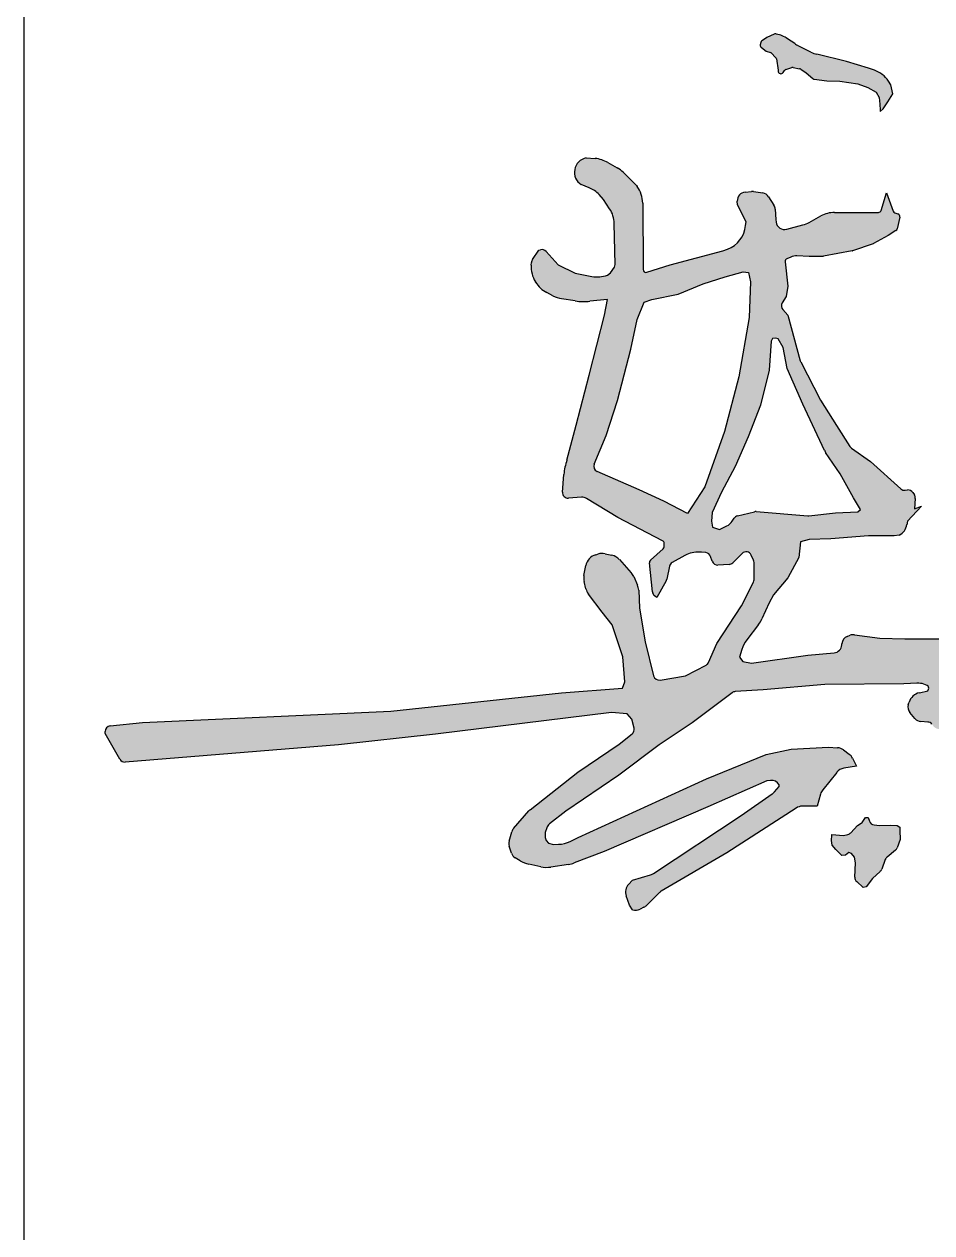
# Model space of a CAD drawing. Extents: x 1036631 to 1215829, y 649019 to 896649.
# Drawn here: x 1212608 to 1213289, y 812418 to 813324 of the extents above; entities that cross this region are included whole.
import ezdxf

# ---------------------------------------------------------------- set-up
doc = ezdxf.new("R2010")
doc.units = 0
doc.header["$LTSCALE"] = 1000
doc.header["$MEASUREMENT"] = 0
doc.layers.add('图框', color=7, linetype='Continuous')
doc.layers.add('签名', color=7, linetype='Continuous')

msp = doc.modelspace()

# ---------------------------------------------------------------- hatches: boundary and pattern name
at = {"layer": '签名'}
h = msp.add_hatch(color=4, dxfattribs=at)
h.paths.add_polyline_path([(1213219.82, 813281.58), (1213233.37, 813279.76), (1213240.92, 813276.89), (1213247.18, 813273.51), (1213249.26, 813269.34), (1213249.78, 813264.4), (1213250.04, 813259.97), (1213250.04, 813258.93), (1213252.39, 813261.02), (1213255.77, 813266.22), (1213259.68, 813272.21), (1213258.12, 813278.97), (1213256.29, 813281.71, 0.161293), (1213245.76, 813289.93), (1213241.44, 813291.47), (1213224.77, 813296.41), (1213202.6, 813301.83, -0.055927), (1213198.15, 813303.46), (1213188.66, 813308.21, -0.036786), (1213185.98, 813309.8), (1213180.65, 813313.53, 0.116967), (1213171.53, 813317.14, 0.125161), (1213170.5, 813316.96), (1213165.02, 813314.45, 0.089225), (1213164.41, 813314.02, -0.045924), (1213164.7, 813314.27), (1213161.4, 813312, 0.195275), (1213160.52, 813310.66), (1213160.18, 813308.94, 0.293872), (1213161.02, 813306.8), (1213164.6, 813304.22), (1213168.24, 813302.92), (1213172.15, 813299.01), (1213173.48, 813289.71, 0.040442), (1213173.45, 813289.37, 0.74192), (1213177.34, 813288.19), (1213178.66, 813290.17), (1213184.39, 813291.99), (1213190.13, 813290.95), (1213194.55, 813287.82), (1213199.54, 813283.55, 0.146226), (1213200.65, 813283.06), (1213210.18, 813281.84)])
h.paths.add_polyline_path([(1213377.49, 813051.26, -0.224051), (1213381.45, 813043.1), (1213381.66, 813024.84, 0.252735), (1213386.56, 813016.01), (1213390.91, 813013.23), (1213395.09, 813013.64, 0.405395), (1213404.63, 813024.95), (1213403.9, 813035.43), (1213411.98, 813037.74), (1213414.29, 813038.89), (1213406.5, 813043.21), (1213405.05, 813048.98), (1213405.29, 813059.46, 0.116113), (1213404.28, 813064.22), (1213398.99, 813075.44, 0.062977), (1213397.56, 813077.69), (1213391.39, 813085.14, 0.230474), (1213382.92, 813088.98), (1213375.04, 813088.77), (1213372.54, 813088.11, 0.141943), (1213367.46, 813085.08), (1213360.64, 813077.74, 0.175293), (1213357.8, 813071.09), (1213357.73, 813069.74), (1213358.6, 813065.99), (1213359.17, 813065.99)])
h.paths.add_polyline_path([(1213360.7, 812957.81, 0.097987), (1213359.67, 812961.8), (1213356.67, 812968.05, 0.115547), (1213353.63, 812971.83), (1213342.28, 812980.69), (1213329.39, 812986.92), (1213323.24, 812987.03), (1213317.75, 812984.01), (1213312.76, 812974.04), (1213317.05, 812965.8, 0.112428), (1213320.1, 812962.2), (1213326.48, 812957.42), (1213332.08, 812953.86, -0.190711), (1213336.67, 812947.53), (1213341.32, 812929.38, -0.218827), (1213339.73, 812920.65), (1213332.3, 812910.05), (1213334.63, 812906.68, 0.115033), (1213338.21, 812903.44), (1213344.53, 812899.93, 0.14431), (1213350.4, 812898.62), (1213353.51, 812898.83), (1213357.1, 812906.71, 0.064737), (1213357.9, 812909.33), (1213361.26, 812929.11, 0.042109), (1213361.41, 812930.89), (1213361.41, 812945.37)])
h.paths.add_polyline_path([(1213261.5, 812704.86, 0.133698), (1213262.8, 812706.67), (1213265.1, 812712.82), (1213264.85, 812719.56), (1213264.85, 812722.13), (1213262.77, 812723.35), (1213258.11, 812723.6), (1213249.54, 812723.47), (1213245.58, 812723.85, -0.296761), (1213241.96, 812726.74), (1213241.08, 812729.35), (1213239, 812729.35), (1213237.07, 812726.36, -0.111035), (1213235.74, 812725.05), (1213233, 812723.35), (1213228.18, 812718.02, -0.159662), (1213225.88, 812716.71), (1213222.46, 812716.01), (1213213.89, 812716.74), (1213213.79, 812716.29), (1213213.6, 812712.18), (1213213.99, 812708.66), (1213216.93, 812705.52), (1213221.43, 812701.02), (1213223.98, 812701.21), (1213226.53, 812703.17), (1213228.68, 812702.39), (1213230.84, 812699.65), (1213231.62, 812695.34), (1213231.07, 812684.68, 0.22558), (1213232.47, 812681.31), (1213237.31, 812676.93), (1213239.46, 812677.33), (1213244.36, 812683.79), (1213250.08, 812688.93, 0.121444), (1213251.23, 812690.61), (1213253.95, 812697.97, -0.134274), (1213255.26, 812699.79)])
h = msp.add_hatch(color=4, dxfattribs=at)
h.paths.add_polyline_path([(1213457.65, 812941.47, -0.231178), (1213458.65, 812943.05), (1213477.96, 812954.93), (1213496.53, 812964.69, -0.274551), (1213498.7, 812964.58), (1213501.19, 812962.92, -0.290357), (1213502.11, 812960.84), (1213500.43, 812949.49, -0.282713), (1213499, 812947.78), (1213494.68, 812946.34, 0.12974), (1213485.61, 812940.41), (1213485.07, 812938.97), (1213484.36, 812933.61, 0.07073), (1213484.85, 812927.65), (1213485.64, 812924.19, 0.118418), (1213490.04, 812915.29), (1213504.9, 812897.47), (1213517.33, 812882.98), (1213521.97, 812877.42, -0.191696), (1213522.46, 812875.92), (1213522.15, 812871, 0.465128), (1213524.5, 812868.76), (1213545.83, 812871.07), (1213573.54, 812877.28, 0.44834), (1213575.09, 812880.05), (1213574.35, 812882.15), (1213570.86, 812885.89), (1213568.68, 812888.54, -0.157491), (1213567.24, 812892.18), (1213567.09, 812894.51, -0.24693), (1213569.5, 812899.93), (1213569.63, 812900.02, 0.440579), (1213570.32, 812909.4), (1213562.88, 812917.29), (1213554.01, 812923.27, -0.170294), (1213551.49, 812926.65), (1213550.05, 812931.24, -0.102372), (1213549.8, 812933.81), (1213550.58, 812941.19, -0.373734), (1213556.69, 812946.9), (1213556.83, 812946.9, 0.254103), (1213562.07, 812949.99), (1213565.44, 812955.78), (1213566.14, 812954.88), (1213567.59, 812948.36), (1213567.96, 812946.9, 0.331647), (1213573.87, 812942.09), (1213574.86, 812942.04), (1213579.23, 812942.04, 0.263355), (1213584.7, 812945.13), (1213585.08, 812945.78), (1213586.17, 812952.1, -0.184975), (1213588.5, 812956.02), (1213591.04, 812958.03, -0.149598), (1213594.51, 812959.39), (1213605.79, 812960.24), (1213629.73, 812959.74), (1213638.21, 812957.49), (1213646.44, 812954.25), (1213653.18, 812950.02), (1213661.91, 812940.3), (1213675.72, 812926.32), (1213680.21, 812920.84), (1213680.95, 812913.36), (1213683.2, 812906.14), (1213685.7, 812880.41), (1213683.95, 812869.69), (1213674.72, 812868.95), (1213673.23, 812863.96), (1213671.23, 812857.48), (1213663.5, 812850.5), (1213658.26, 812841.03), (1213650.53, 812831.81), (1213645.29, 812830.07), (1213641.3, 812835.3), (1213638.31, 812837.29), (1213630.08, 812836.3), (1213629, 812830.99), (1213617.53, 812828.25), (1213588.6, 812826.01), (1213583.36, 812824.01), (1213588.41, 812809.87), (1213590.4, 812794.33), (1213596.74, 812776.53), (1213622.91, 812721.05), (1213629.29, 812707.65), (1213629.93, 812695.54), (1213610.15, 812687.25), (1213599.94, 812693.62), (1213586.53, 812724.87), (1213574.53, 812752.68, 0.119239), (1213568.52, 812760.66), (1213561.64, 812766.32), (1213555.26, 812772.06), (1213555.43, 812774.28, 0.267055), (1213546.32, 812793.41), (1213540.09, 812797.71), (1213533.06, 812809.75), (1213527.04, 812816.77), (1213525.99, 812817.52, 0.225942), (1213520.6, 812818.47), (1213509.56, 812815.43, -0.047725), (1213508.36, 812815.22), (1213457.77, 812811.25), (1213421.1, 812810.39), (1213416.2, 812809.65), (1213416.73, 812811.33, -0.302854), (1213422.25, 812815.76), (1213473.33, 812820.28), (1213509.96, 812825.65, 0.079622), (1213511.89, 812826.26), (1213517.76, 812829.19, 0.447831), (1213519.42, 812835.31), (1213515.97, 812840.61, 0.101957), (1213514.76, 812841.83), (1213509.47, 812845.36), (1213495.92, 812843.86), (1213436.18, 812838.84), (1213422.13, 812838.84), (1213405.56, 812836.33), (1213398.53, 812833.83), (1213393.51, 812826.8), (1213393.06, 812770.65, -0.1506), (1213389.28, 812758.72), (1213388.49, 812757.59), (1213384.98, 812750.91, -0.07539), (1213381.2, 812745.78), (1213375.1, 812739.69, -0.258442), (1213371.14, 812738.55), (1213368.38, 812739.19, -0.172364), (1213365.98, 812740.72), (1213364.01, 812743.25, -0.116492), (1213363.2, 812745.03), (1213361.39, 812754.07), (1213359.97, 812792.36, 0.257654), (1213357.85, 812795.88), (1213355.25, 812797.39), (1213354.67, 812802.88, 0.137932), (1213353.82, 812805.02), (1213350.66, 812809.15, -0.130882), (1213349.82, 812811.17), (1213348.35, 812822.19, 0.375873), (1213344.14, 812825.88), (1213325.96, 812825.88, 0.153785), (1213323.53, 812825.11), (1213310.54, 812816.03), (1213305.52, 812812.92, 0.298099), (1213303.55, 812808.7), (1213304.13, 812807.08), (1213329.71, 812804.95, -0.449386), (1213331.62, 812802.41), (1213331.31, 812800.9), (1213304.32, 812800.9, 0.210128), (1213301.19, 812799.53), (1213298.58, 812796.68), (1213297.45, 812796.19, -0.340919), (1213289.9, 812798.08), (1213288.83, 812799.43, 0.210758), (1213285.8, 812801.04), (1213280.49, 812801.42, -0.201903), (1213276.08, 812803.66), (1213272.36, 812808.05, -0.259318), (1213271.15, 812814.12), (1213271.73, 812815.91, -0.264412), (1213279.47, 812823), (1213285.91, 812824.47), (1213286.42, 812825.62, 0.42547), (1213285.26, 812828.45), (1213282.72, 812829.47, 0.080244), (1213278.14, 812830.11), (1213267.95, 812829.74), (1213208.69, 812829.06), (1213162.23, 812825.19), (1213141.32, 812823.86, 0.145884), (1213139.04, 812823.02), (1213109, 812800.52), (1213084.36, 812783.99), (1213054.08, 812761.13), (1213014.31, 812734.05), (1213002.12, 812724.64, 0.151784), (1212999.95, 812721.55), (1212998.82, 812718.06), (1212998.82, 812715.21, 0.121298), (1212999.55, 812712.25), (1213001.38, 812710.15), (1213004.97, 812709.23), (1213008.75, 812709.32, 0.108689), (1213017.62, 812711.48), (1213023.61, 812714.41), (1213067.25, 812734.44), (1213119.85, 812758.51), (1213164.58, 812776.68), (1213183.26, 812780.61), (1213211.28, 812782.09), (1213218.03, 812781.73, -0.148728), (1213222.68, 812780.05), (1213226.87, 812776.91, -0.11645), (1213229.38, 812773.91), (1213232.41, 812767.84), (1213222.91, 812766.38, 0.187953), (1213217.56, 812763.29), (1213206.97, 812750.06, 0.102525), (1213205.41, 812746.99), (1213202.92, 812737.88), (1213191.66, 812737.88, 0.144191), (1213187.05, 812736.53), (1213135.09, 812703.01), (1213085.88, 812674.09, 0.063491), (1213084.18, 812672.77), (1213075.11, 812663.71, -0.080592), (1213072.9, 812662.12), (1213070.06, 812660.7, -0.178905), (1213064.2, 812660.06), (1213062.01, 812663.63), (1213059.64, 812670.65, -0.27945), (1213061.42, 812679.28), (1213064.3, 812682.38), (1213077.85, 812686.44, 0.073381), (1213080.1, 812687.49), (1213145.9, 812731.01), (1213169.04, 812747.05, 0.06755), (1213170.72, 812748.59), (1213174.22, 812752.78), (1213174.42, 812753.95, 0.305341), (1213167.74, 812757.23), (1213165.07, 812757.04), (1213120.83, 812737.39), (1213043.06, 812703.94), (1213020.58, 812695.4, -0.052637), (1213016.27, 812694.27), (1213003.15, 812692.25, -0.090596), (1212995.51, 812692.46), (1212986.65, 812694.34, -0.085038), (1212979.98, 812697), (1212976.28, 812699.26, -0.181064), (1212973.52, 812702.78), (1212971.87, 812708, -0.147202), (1212971.82, 812711.68), (1212973.85, 812718.79, -0.109427), (1212975.17, 812721.21), (1212986.62, 812734.42, -0.048018), (1212987.51, 812735.26), (1213023.4, 812763.37), (1213054.37, 812784.49), (1213063.98, 812792.1, 0.298156), (1213065.45, 812796.51), (1213063.7, 812803.15), (1213060.26, 812807.08), (1213048.47, 812808.07), (1212916.61, 812791.89), (1212843.75, 812784.01), (1212683.74, 812770.97, -0.291644), (1212679.71, 812773.11), (1212668.76, 812792.36), (1212668.76, 812793.94, -0.383842), (1212672.56, 812798.17), (1212696.77, 812800.71), (1212883.07, 812809.06), (1213010.99, 812822.86), (1213056.71, 812826.3), (1213058.53, 812831.23), (1213057.15, 812849.83), (1213049.08, 812874.03), (1213041.66, 812883.3), (1213031.23, 812897.01, -0.101619), (1213029.38, 812900.86), (1213028, 812906.35, -0.109256), (1213027.88, 812910.94), (1213029.3, 812918.34, -0.280752), (1213036.74, 812926.52), (1213038.41, 812927.02, -0.126758), (1213043.71, 812927.2), (1213048.88, 812926.05, -0.15474), (1213054.44, 812922.83), (1213063.36, 812913.01, -0.081557), (1213065.24, 812910.12), (1213068.06, 812903.67, -0.093443), (1213068.95, 812899.83), (1213069.49, 812886.39), (1213073.81, 812861.05), (1213080.16, 812835.69, 0.390931), (1213084.98, 812832.53), (1213104.12, 812835.71), (1213119.49, 812843.68, 0.171134), (1213121.42, 812845.74), (1213127.62, 812859.81), (1213146.17, 812888.24), (1213155, 812905.88, 0.116513), (1213155.45, 812907.78), (1213155.45, 812920.69, 0.107138), (1213155.07, 812922.45), (1213153.35, 812926.23, 0.523435), (1213146.48, 812927.47), (1213139.47, 812920.48, -0.18265), (1213136.74, 812919.24), (1213128.41, 812918.72, -0.340063), (1213124.11, 812921.62), (1213122.92, 812925.19, 0.294066), (1213119.33, 812928.07), (1213116.05, 812928.42, 0.133568), (1213105.04, 812926.64), (1213103.5, 812925.93), (1213094.09, 812920.71, 0.220074), (1213091.98, 812917.83), (1213090.03, 812908.07, -0.080659), (1213089.55, 812906.8), (1213082.47, 812894.42), (1213080.78, 812895.77, -0.201849), (1213079.2, 812898.67), (1213077.01, 812920.53, -0.240558), (1213077.72, 812922.33), (1213087.32, 812930.86, 0.21433), (1213088.04, 812932.45), (1213088.04, 812935.15, 0.280337), (1213086.89, 812937.03), (1213053.41, 812954.36), (1213029.8, 812968.75, 0.156534), (1213026.01, 812969.66), (1213016.31, 812968.94, -0.46076), (1213011.76, 812973.53), (1213012.85, 812986.72, -0.064651), (1213015.15, 812997.41), (1213021.99, 813023.64), (1213031.73, 813061.07), (1213043.21, 813106.18), (1213045.45, 813117.85), (1213032.42, 813116.55, -0.064936), (1213021.43, 813116.88), (1213011.14, 813118.54, -0.080775), (1213004.67, 813120.69), (1212999.95, 813123.16, -0.135752), (1212991.68, 813130.9), (1212991.44, 813131.29, -0.154043), (1212988.36, 813143.7), (1212988.48, 813145.71, -0.136703), (1212989.23, 813147.87), (1212994.12, 813154.93), (1212995.28, 813155.22, -0.279334), (1212999.49, 813153.94), (1213008.48, 813143.93), (1213021.24, 813137.76), (1213033.77, 813135.26, 0.141167), (1213045.49, 813136.23), (1213047.93, 813137.98), (1213050.83, 813142.17, 0.122029), (1213051.28, 813144.16), (1213050.61, 813174.91, 0.13949), (1213047.18, 813186.03), (1213042.66, 813192.98), (1213039.3, 813196.56, 0.109197), (1213031.72, 813201.72), (1213025.78, 813204.09, -0.674227), (1213029.58, 813224.07), (1213036.32, 813223.75, -0.092395), (1213045.82, 813220.66), (1213052.93, 813216.64, -0.067551), (1213057.48, 813213.18), (1213067.38, 813203.29), (1213067.84, 813202.66, -0.157847), (1213071.95, 813190.24), (1213072.3, 813140.37, 0.507739), (1213075.08, 813138.36), (1213092.49, 813144.04), (1213132.02, 813154.33), (1213135.53, 813155.65, 0.285141), (1213149.18, 813173.42), (1213149.46, 813176.2), (1213143.09, 813188.92), (1213142.93, 813191.77, -0.404917), (1213148.71, 813198.49), (1213153.47, 813198.92, -0.059906), (1213155, 813198.88), (1213161.97, 813197.83, -0.217925), (1213166.41, 813194.94), (1213170.33, 813188.73, -0.127757), (1213171.31, 813185.68), (1213171.75, 813177.79), (1213172, 813175.9, 0.45192), (1213179.96, 813170.59), (1213192.08, 813173.81, 0.061267), (1213196.89, 813175.75), (1213205.57, 813180.55, -0.126968), (1213215.85, 813183.2), (1213248.73, 813183.2, 0.329734), (1213250.76, 813184.71), (1213254.83, 813198.02), (1213259.83, 813184.17, 0.229531), (1213261.16, 813182.88), (1213263.32, 813182.16, -0.382276), (1213264.73, 813179.7), (1213262.84, 813170.92, -0.203047), (1213261.89, 813169.56), (1213256.07, 813165.93), (1213244.95, 813159.75), (1213229.3, 813154.41), (1213207.48, 813150.29), (1213196.78, 813150.29), (1213187.67, 813150.62, 0.112418), (1213183.03, 813149.73), (1213180.08, 813148.44, 0.326044), (1213178.82, 813146.28), (1213180.7, 813127.92), (1213179.46, 813120.11), (1213176.56, 813115.37, 0.328096), (1213176.99, 813110.35), (1213180.7, 813106.12), (1213190.14, 813071.91, 0.053255), (1213190.47, 813071.07), (1213205.4, 813042.52), (1213217.26, 813023.43), (1213227.34, 813007.7, 0.098742), (1213228.49, 813006.5), (1213242.94, 812996.45), (1213265.54, 812975.93, 0.218816), (1213268.92, 812974.85), (1213270.55, 812975.06, -0.291918), (1213274.68, 812973.09), (1213275.8, 812971.3, -0.158896), (1213276.43, 812968.75), (1213275.87, 812960.92), (1213281.14, 812962.89), (1213270.61, 812951.7), (1213270.16, 812949.04, -0.240188), (1213264.43, 812941.29), (1213260.46, 812940.77), (1213241.22, 812940.77), (1213213.05, 812938.46), (1213196.88, 812938), (1213190.42, 812936.15), (1213189.02, 812924.51), (1213180.7, 812909.28), (1213170.08, 812896.36), (1213166.85, 812890.36), (1213161.43, 812878.36, -0.059303), (1213158.83, 812874.06), (1213149.98, 812862.69, 0.096023), (1213146.32, 812855.48), (1213144.68, 812849.75), (1213146.99, 812846.52), (1213153.46, 812845.13), (1213195.82, 812851.19), (1213215.53, 812852.93, 0.368288), (1213221.32, 812858.82), (1213221.39, 812859.76, -0.287337), (1213225.38, 812865.22), (1213227.5, 812866.07, -0.1299), (1213230.73, 812866.47), (1213249.86, 812863.84), (1213268.51, 812863.32), (1213295.7, 812863.32, -0.061275), (1213297.25, 812863.13), (1213301.23, 812862.13, -0.265952), (1213305.8, 812857.75), (1213307.36, 812852.45), (1213309.5, 812845.2, 0.385739), (1213316.8, 812840.74), (1213322.23, 812841.77, 0.134429), (1213325.25, 812843.25), (1213333.64, 812850.65, 0.361907), (1213334.89, 812858.71), (1213332.75, 812862.29), (1213332.04, 812868.27, -0.367837), (1213336.62, 812875.15), (1213342.16, 812876.73, -0.157947), (1213346.08, 812876.59), (1213347.45, 812876.09, -0.191883), (1213350.98, 812872.95), (1213352.43, 812870.05), (1213355.02, 812861.25), (1213355.33, 812857.86, 0.175535), (1213357.17, 812853.92), (1213359.68, 812851.42), (1213369.27, 812850.96, 0.100406), (1213371.77, 812851.34), (1213376.89, 812853.23, 0.271742), (1213380.99, 812858.22), (1213383.51, 812874.19), (1213391.28, 812904.73), (1213399.22, 812929.86), (1213406.82, 812948.21), (1213408.89, 812946.66), (1213409.41, 812942.51), (1213406.3, 812920.77), (1213400.61, 812899.04), (1213396.46, 812878.85), (1213394.39, 812864.87), (1213394.39, 812855.56, 0.280775), (1213400.98, 812856.31), (1213402.68, 812857.63), (1213425.47, 812861.77), (1213493.66, 812864.27, 0.384258), (1213495.71, 812866.25), (1213496.04, 812871.26, 0.192772), (1213495.55, 812872.76), (1213480.56, 812890.74), (1213469.79, 812901.5, -0.038185), (1213467.68, 812903.96), (1213461.12, 812912.89, -0.150784), (1213457.02, 812924.73), (1213456.73, 812933.19)])
h.paths.add_polyline_path([(1213151.31, 813138.05), (1213152.81, 813131.13), (1213151.7, 813104.43), (1213144, 813059.8), (1213133.22, 813019.03), (1213118.59, 812977.48), (1213105.5, 812957.48), (1213087.79, 812966.71), (1213069.31, 812975.17), (1213037.76, 812988.88, -0.411776), (1213035.54, 812994.44), (1213044.67, 813015.95), (1213053.14, 813042.11), (1213063.15, 813080.58), (1213067.77, 813102.89), (1213073.16, 813115.97), (1213078.79, 813117.9), (1213098.65, 813121.81), (1213117.3, 813129.63), (1213133.85, 813135.04), (1213147.39, 813138.65)], flags=16)
h.paths.add_polyline_path([(1213171.83, 813088.96), (1213173.69, 813088.43), (1213177.4, 813081.8), (1213180.32, 813066.15), (1213192.01, 813039.36), (1213208.33, 813004.75, 0.039662), (1213209.16, 813003.29), (1213220.1, 812987.28), (1213230.19, 812969.24), (1213235.23, 812960.49), (1213233.38, 812958.63), (1213216.65, 812957.83), (1213196.29, 812955.66), (1213157.08, 812958.84, 0.081589), (1213155.71, 812958.73), (1213143.09, 812955.57, 0.183834), (1213140.61, 812953.85), (1213139.09, 812951.63, -0.12786), (1213135.07, 812948.11), (1213129.57, 812945.37), (1213124.26, 812947.22), (1213123.57, 812951.73), (1213124.11, 812958.2), (1213131.13, 812973.31), (1213141.39, 812992.73), (1213151.11, 813014.85), (1213160.29, 813038.59), (1213166.76, 813065.02), (1213168.38, 813086.6), (1213169.44, 813088.7)], flags=16)
h.paths.add_polyline_path([(1213591.57, 812934.25), (1213595.45, 812938.06), (1213597.9, 812940.19, -0.191823), (1213602.35, 812941.73), (1213612.93, 812941.26), (1213619.74, 812940.05, -0.10674), (1213622.23, 812939.03), (1213635.08, 812930.2), (1213647.71, 812921.42, -0.07439), (1213649.08, 812920.13), (1213657.89, 812908.92, -0.129106), (1213662.19, 812899.02), (1213663.51, 812890.43, -0.195793), (1213659.8, 812874.85), (1213657.52, 812871.67), (1213654.61, 812867.01), (1213644.99, 812859.14), (1213640.04, 812856.52), (1213637.12, 812857.11), (1213633.92, 812862.06), (1213630.13, 812866.42), (1213629.25, 812873.71), (1213629.25, 812881.28), (1213628.38, 812887.39), (1213624.88, 812892.63), (1213621.38, 812894.96), (1213617.01, 812895.25), (1213611.77, 812899.91), (1213607.69, 812905.74), (1213603.9, 812915.64), (1213600.98, 812920.88), (1213596.32, 812926.7), (1213592.24, 812930.2), (1213591.03, 812931.36)], flags=16)
h.paths.add_polyline_path([(1213577.86, 812896.54), (1213578.76, 812897.62), (1213578.94, 812897.62), (1213587.05, 812898.34), (1213590.75, 812896.49, -0.319194), (1213591.91, 812894.32), (1213591.38, 812890.23), (1213591.85, 812889.72, 0.170609), (1213595.58, 812887.73), (1213598.05, 812887.35), (1213600.98, 812886.71, -0.270894), (1213602.56, 812885.26), (1213602.92, 812884.11), (1213602.56, 812880.68), (1213602.35, 812879.65, -0.35173), (1213600.31, 812877.95), (1213593.18, 812877.8), (1213586.42, 812878.6, -0.28734), (1213584.66, 812880.01), (1213584, 812881.94, 0.155831), (1213583.22, 812882.98, 0.184917), (1213581.84, 812883.61), (1213579.84, 812883.75), (1213577.86, 812886.81), (1213577.86, 812892.03)], flags=16)
h.paths.add_polyline_path([(1213540.1, 812843.33), (1213545.15, 812848.6), (1213549.73, 812851.58), (1213553.3, 812853.44, -0.109091), (1213555.95, 812854.16), (1213559.36, 812854.33), (1213569.21, 812853.18), (1213573.83, 812852.6, 0.069308), (1213575.59, 812852.63), (1213578.93, 812853.14, 0.13629), (1213582.04, 812854.54), (1213585.42, 812857.36, -0.117467), (1213588.07, 812858.67), (1213592.43, 812859.68, -0.049761), (1213593.69, 812859.84), (1213600.5, 812860.03, -0.063156), (1213602.09, 812859.87), (1213609.33, 812858.22), (1213610.04, 812857.95, -0.311276), (1213614.14, 812851.99), (1213614.14, 812851.58), (1213611.85, 812846.77), (1213607.85, 812841.38, -0.162986), (1213604.53, 812839.07), (1213602.68, 812838.52), (1213592.82, 812838.29), (1213588.92, 812838.29, 0.140475), (1213585.54, 812837.33), (1213581.59, 812834.86), (1213579.3, 812833.71), (1213576.09, 812833.03), (1213575.11, 812833.15, -0.312011), (1213569.92, 812837.62), (1213568.86, 812838.37), (1213566.46, 812837.61), (1213563.94, 812832.11), (1213562.34, 812829.82), (1213560.67, 812828.88, -0.174687), (1213556.41, 812828.17), (1213553.63, 812828.67), (1213549.95, 812830.88, -0.082204), (1213548.36, 812832.23), (1213546.52, 812834.4), (1213541.94, 812839.21), (1213539.87, 812841.5)], flags=16)
h.paths.add_polyline_path([(1213555.67, 812815.88), (1213557.22, 812816.72, 0.21493), (1213561.32, 812819.99), (1213562.56, 812822.42), (1213563.56, 812824.21), (1213565.25, 812824.21), (1213568.03, 812823.61), (1213569.2, 812821.75, 0.120194), (1213571.36, 812819.64), (1213572.21, 812819.14), (1213575.19, 812816.36), (1213578.52, 812814.17, -0.198061), (1213581.26, 812810.16), (1213582.15, 812805.92), (1213582.42, 812798.6, -0.06461), (1213582.27, 812796.97), (1213582.18, 812796.57, -0.302829), (1213578.77, 812793.31), (1213578.24, 812793.22, -0.052243), (1213576.91, 812793.13), (1213572.01, 812793.31), (1213568.13, 812793.6), (1213566.54, 812795.19), (1213565.95, 812796.98), (1213565.84, 812801.18, 0.37754), (1213562.67, 812805.82), (1213561.27, 812808.51), (1213560.77, 812809.7), (1213559.48, 812810.49), (1213557.59, 812810.89), (1213555.8, 812812.28), (1213555.31, 812814.57)], flags=16)

# ---------------------------------------------------------------- linework, layer by layer
at = {"layer": '图框', "color": 0}
msp.add_lwpolyline([(1212608.03, 809029.95), (1212608.03, 815667.29)], dxfattribs=at)
at = {"layer": '签名', "color": 4}
for p, q in [((1213160.52, 813310.66, -1062.25), (1213160.18, 813308.94, -1062.25)), ((1213164.7, 813314.27, -1062.25), (1213161.4, 813312, -1062.25)), ((1213170.5, 813316.96, -1062.25), (1213165.02, 813314.45, -1062.25)), ((1213172.27, 813317.02, -1062.25), (1213171.77, 813317.11, -1062.25)), ((1213185.98, 813309.8, -1062.25), (1213180.65, 813313.53, -1062.25)), ((1213161.02, 813306.8, -1062.25), (1213164.6, 813304.22, -1062.25)), ((1213164.6, 813304.22, -1062.25), (1213167.79, 813303.08, -1062.25)), ((1213168.58, 813302.58, -1062.25), (1213171.65, 813299.52, -1062.25)), ((1213198.15, 813303.46, -1062.25), (1213188.66, 813308.21, -1062.25)), ((1213224.77, 813296.41, -1062.25), (1213202.6, 813301.83, -1062.25)), ((1213172.25, 813298.31, -1062.25), (1213173.45, 813289.91, -1062.25)), ((1213179.37, 813290.39, -1062.25), (1213183.89, 813291.83, -1062.25)), ((1213184.91, 813291.89, -1062.25), (1213189.66, 813291.03, -1062.25)), ((1213241.44, 813291.47, -1062.25), (1213224.77, 813296.41, -1062.25)), ((1213245.76, 813289.93, -1062.25), (1213241.44, 813291.47, -1062.25)), ((1213173.45, 813289.91, -1062.25), (1213173.45, 813289.37, -1062.25)), ((1213177.34, 813288.19, -1062.25), (1213178.25, 813289.55, -1062.25)), ((1213190.51, 813290.68, -1062.25), (1213194.55, 813287.82, -1062.25)), ((1213194.55, 813287.82, -1062.25), (1213199.54, 813283.55, -1062.25)), ((1213200.65, 813283.06, -1062.25), (1213210.18, 813281.84, -1062.25)), ((1213210.18, 813281.84, -1062.25), (1213219.82, 813281.58, -1062.25)), ((1213219.82, 813281.58, -1062.25), (1213233.37, 813279.76, -1062.25)), ((1213233.37, 813279.76, -1062.25), (1213240.92, 813276.89, -1062.25)), ((1213240.92, 813276.89, -1062.25), (1213247.18, 813273.51, -1062.25)), ((1213247.18, 813273.51, -1062.25), (1213249.26, 813269.34, -1062.25)), ((1213258.12, 813278.97, -1062.25), (1213256.29, 813281.71, -1062.25)), ((1213259.68, 813272.21, -1062.25), (1213258.12, 813278.97, -1062.25)), ((1213249.26, 813269.34, -1062.25), (1213249.78, 813264.4, -1062.25)), ((1213249.78, 813264.4, -1062.25), (1213250.04, 813259.97, -1062.25)), ((1213252.39, 813261.02, -1062.25), (1213255.77, 813266.22, -1062.25)), ((1213255.77, 813266.22, -1062.25), (1213259.68, 813272.21, -1062.25)), ((1213250.04, 813258.93, -1062.25), (1213252.39, 813261.02, -1062.25)), ((1213250.04, 813259.97, -1062.25), (1213250.04, 813258.93, -1062.25)), ((1213029.58, 813224.07, -1062.25), (1213036.32, 813223.75, -1062.25)), ((1213045.82, 813220.66, -1062.25), (1213052.93, 813216.64, -1062.25)), ((1213057.48, 813213.18, -1062.25), (1213067.38, 813203.29, -1062.25)), ((1213031.72, 813201.72, -1062.25), (1213025.78, 813204.09, -1062.25)), ((1213067.38, 813203.29, -1062.25), (1213067.84, 813202.66, -1062.25)), ((1213042.66, 813192.98, -1062.25), (1213039.3, 813196.56, -1062.25)), ((1213047.18, 813186.03, -1062.25), (1213042.66, 813192.98, -1062.25)), ((1213143.09, 813188.92, -1062.25), (1213142.93, 813191.77, -1062.25)), ((1213148.71, 813198.49, -1062.25), (1213153.47, 813198.92, -1062.25)), ((1213155, 813198.88, -1062.25), (1213161.97, 813197.83, -1062.25)), ((1213166.41, 813194.94, -1062.25), (1213170.33, 813188.73, -1062.25)), ((1213250.76, 813184.71, -1062.25), (1213254.83, 813198.02, -1062.25)), ((1213254.83, 813198.02, -1062.25), (1213259.83, 813184.17, -1062.25)), ((1213071.95, 813190.24, -1062.25), (1213072.3, 813140.37, -1062.25)), ((1213149.46, 813176.2, -1062.25), (1213143.09, 813188.92, -1062.25)), ((1213171.31, 813185.68, -1062.25), (1213171.75, 813177.79, -1062.25)), ((1213215.85, 813183.2, -1062.25), (1213248.73, 813183.2, -1062.25)), ((1213261.16, 813182.88, -1062.25), (1213263.32, 813182.16, -1062.25)), ((1213051.28, 813144.16, -1062.25), (1213050.61, 813174.91, -1062.25)), ((1213149.18, 813173.42, -1062.25), (1213149.46, 813176.2, -1062.25)), ((1213171.75, 813177.79, -1062.25), (1213172, 813175.9, -1062.25)), ((1213179.96, 813170.59, -1062.25), (1213192.08, 813173.81, -1062.25)), ((1213196.89, 813175.75, -1062.25), (1213205.57, 813180.55, -1062.25)), ((1213264.73, 813179.7, -1062.25), (1213262.84, 813170.92, -1062.25)), ((1213256.07, 813165.93, -1062.25), (1213245.12, 813159.85, -1062.25)), ((1213261.89, 813169.56, -1062.25), (1213256.07, 813165.93, -1062.25)), ((1212989.23, 813147.87, -1062.25), (1212994.12, 813154.93, -1062.25)), ((1212994.12, 813154.93, -1062.25), (1212995.28, 813155.22, -1062.25)), ((1213132.02, 813154.33, -1062.25), (1213135.53, 813155.65, -1062.25)), ((1213244.77, 813159.69, -1062.25), (1213229.45, 813154.46, -1062.25)), ((1212999.49, 813153.94, -1062.25), (1213008.48, 813143.93, -1062.25)), ((1213092.49, 813144.04, -1062.25), (1213132.02, 813154.33, -1062.25)), ((1213178.82, 813146.28, -1062.25), (1213180.7, 813127.92, -1062.25)), ((1213183.03, 813149.73, -1062.25), (1213180.08, 813148.44, -1062.25)), ((1213196.78, 813150.29, -1062.25), (1213187.67, 813150.62, -1062.25)), ((1213207.28, 813150.29, -1062.25), (1213196.78, 813150.29, -1062.25)), ((1213229.15, 813154.38, -1062.25), (1213207.68, 813150.33, -1062.25)), ((1212988.36, 813143.7, -1062.25), (1212988.48, 813145.71, -1062.25)), ((1213008.48, 813143.93, -1062.25), (1213021.24, 813137.76, -1062.25)), ((1213021.24, 813137.76, -1062.25), (1213033.77, 813135.26, -1062.25)), ((1213045.49, 813136.23, -1062.25), (1213047.93, 813137.98, -1062.25)), ((1213047.93, 813137.98, -1062.25), (1213050.83, 813142.17, -1062.25)), ((1213075.08, 813138.36, -1062.25), (1213092.49, 813144.04, -1062.25)), ((1213133.85, 813135.04, -1062.25), (1213147.39, 813138.65, -1062.25)), ((1213147.39, 813138.65, -1062.25), (1213151.31, 813138.05, -1062.25)), ((1213151.31, 813138.05, -1062.25), (1213152.81, 813131.13, -1062.25)), ((1212991.68, 813130.9, -1062.25), (1212991.44, 813131.29, -1062.25)), ((1213098.65, 813121.81, -1062.25), (1213117.3, 813129.63, -1062.25)), ((1213117.3, 813129.63, -1062.25), (1213133.85, 813135.04, -1062.25)), ((1213152.81, 813131.13, -1062.25), (1213151.7, 813104.43, -1062.25)), ((1213180.7, 813127.92, -1062.25), (1213179.46, 813120.11, -1062.25)), ((1213004.67, 813120.69, -1062.25), (1212999.95, 813123.16, -1062.25)), ((1213078.79, 813117.9, -1062.25), (1213098.65, 813121.81, -1062.25)), ((1213179.46, 813120.11, -1062.25), (1213176.56, 813115.37, -1062.25)), ((1213021.43, 813116.88, -1062.25), (1213011.14, 813118.54, -1062.25)), ((1213045.45, 813117.85, -1062.25), (1213032.42, 813116.55, -1062.25)), ((1213043.21, 813106.18, -1062.25), (1213045.45, 813117.85, -1062.25)), ((1213067.77, 813102.89, -1062.25), (1213073.16, 813115.97, -1062.25)), ((1213073.16, 813115.97, -1062.25), (1213078.79, 813117.9, -1062.25)), ((1213176.99, 813110.35, -1062.25), (1213180.7, 813106.12, -1062.25)), ((1213031.73, 813061.07, -1062.25), (1213043.21, 813106.18, -1062.25)), ((1213063.15, 813080.58, -1062.25), (1213067.77, 813102.89, -1062.25)), ((1213151.7, 813104.43, -1062.25), (1213144, 813059.8, -1062.25)), ((1213180.7, 813106.12, -1062.25), (1213190.14, 813071.91, -1062.25)), ((1213168.38, 813086.6, -1062.25), (1213166.76, 813065.02, -1062.25)), ((1213169.44, 813088.7, -1062.25), (1213168.38, 813086.6, -1062.25)), ((1213171.83, 813088.96, -1062.25), (1213169.44, 813088.7, -1062.25)), ((1213173.69, 813088.43, -1062.25), (1213171.83, 813088.96, -1062.25)), ((1213177.4, 813081.8, -1062.25), (1213173.69, 813088.43, -1062.25)), ((1213053.14, 813042.11, -1062.25), (1213063.15, 813080.58, -1062.25)), ((1213180.32, 813066.15, -1062.25), (1213177.4, 813081.8, -1062.25)), ((1213166.76, 813065.02, -1062.25), (1213160.29, 813038.59, -1062.25)), ((1213192.01, 813039.36, -1062.25), (1213180.32, 813066.15, -1062.25)), ((1213190.47, 813071.07, -1062.25), (1213205.4, 813042.52, -1062.25)), ((1213021.99, 813023.64, -1062.25), (1213031.73, 813061.07, -1062.25)), ((1213144, 813059.8, -1062.25), (1213133.22, 813019.03, -1062.25)), ((1213044.67, 813015.95, -1062.25), (1213053.14, 813042.11, -1062.25)), ((1213160.29, 813038.59, -1062.25), (1213151.11, 813014.85, -1062.25)), ((1213208.33, 813004.75, -1062.25), (1213192.01, 813039.36, -1062.25)), ((1213205.4, 813042.52, -1062.25), (1213217.26, 813023.43, -1062.25)), ((1213015.15, 812997.41, -1062.25), (1213021.99, 813023.64, -1062.25)), ((1213021.99, 813023.64, -1062.25), (1213021.99, 813023.64, -1062.25)), ((1213133.22, 813019.03, -1062.25), (1213118.59, 812977.48, -1062.25)), ((1213217.26, 813023.43, -1062.25), (1213227.34, 813007.7, -1062.25)), ((1213035.54, 812994.44, -1062.25), (1213044.67, 813015.95, -1062.25)), ((1213151.11, 813014.85, -1062.25), (1213141.39, 812992.73, -1062.25)), ((1213220.1, 812987.28, -1062.25), (1213209.16, 813003.29, -1062.25)), ((1213228.49, 813006.5, -1062.25), (1213242.94, 812996.45, -1062.25)), ((1213141.39, 812992.73, -1062.25), (1213131.13, 812973.31, -1062.25)), ((1213242.94, 812996.45, -1062.25), (1213265.54, 812975.93, -1062.25)), ((1213011.76, 812973.53, -1062.25), (1213012.85, 812986.72, -1062.25)), ((1213069.31, 812975.17, -1062.25), (1213037.76, 812988.88, -1062.25)), ((1213230.19, 812969.24, -1062.25), (1213220.1, 812987.28, -1062.25)), ((1213087.79, 812966.71, -1062.25), (1213069.31, 812975.17, -1062.25)), ((1213118.59, 812977.48, -1062.25), (1213105.5, 812957.48, -1062.25)), ((1213268.92, 812974.85, -1062.25), (1213270.55, 812975.06, -1062.25)), ((1213026.01, 812969.66, -1062.25), (1213016.31, 812968.94, -1062.25)), ((1213053.41, 812954.36, -1062.25), (1213029.8, 812968.75, -1062.25)), ((1213105.5, 812957.48, -1062.25), (1213087.79, 812966.71, -1062.25)), ((1213131.13, 812973.31, -1062.25), (1213124.11, 812958.2, -1062.25)), ((1213235.23, 812960.49, -1062.25), (1213230.19, 812969.24, -1062.25)), ((1213274.68, 812973.09, -1062.25), (1213275.8, 812971.3, -1062.25)), ((1213276.43, 812968.75, -1062.25), (1213275.87, 812960.92, -1062.25)), ((1213124.11, 812958.2, -1062.25), (1213123.57, 812951.73, -1062.25)), ((1213143.09, 812955.57, -1062.25), (1213155.71, 812958.73, -1062.25)), ((1213157.08, 812958.84, -1062.25), (1213195.9, 812955.69, -1062.25)), ((1213196.69, 812955.7, -1062.25), (1213216.65, 812957.83, -1062.25)), ((1213216.65, 812957.83, -1062.25), (1213233.38, 812958.63, -1062.25)), ((1213233.38, 812958.63, -1062.25), (1213235.23, 812960.49, -1062.25)), ((1213281.14, 812962.89, -1062.25), (1213270.61, 812951.7, -1062.25)), ((1213275.87, 812960.92, -1062.25), (1213281.14, 812962.89, -1062.25)), ((1213086.89, 812937.03, -1062.25), (1213053.41, 812954.36, -1062.25)), ((1213123.57, 812951.73, -1062.25), (1213124.26, 812947.22, -1062.25)), ((1213124.26, 812947.22, -1062.25), (1213129.57, 812945.37, -1062.25)), ((1213129.57, 812945.37, -1062.25), (1213135.07, 812948.11, -1062.25)), ((1213139.09, 812951.63, -1062.25), (1213140.61, 812953.85, -1062.25)), ((1213270.61, 812951.7, -1062.25), (1213270.16, 812949.04, -1062.25)), ((1213196.88, 812938, -1062.25), (1213190.42, 812936.15, -1062.25)), ((1213213.05, 812938.46, -1062.25), (1213196.88, 812938, -1062.25)), ((1213241.22, 812940.77, -1062.25), (1213213.05, 812938.46, -1062.25)), ((1213260.46, 812940.77, -1062.25), (1213241.22, 812940.77, -1062.25)), ((1213264.43, 812941.29, -1062.25), (1213260.46, 812940.77, -1062.25)), ((1213077.72, 812922.33, -1062.25), (1213087.32, 812930.86, -1062.25)), ((1213088.04, 812932.45, -1062.25), (1213088.04, 812935.15, -1062.25)), ((1213119.33, 812928.07, -1062.25), (1213116.05, 812928.42, -1062.25)), ((1213190.42, 812936.15, -1062.25), (1213189.02, 812924.51, -1062.25)), ((1213036.74, 812926.52, -1062.25), (1213038.41, 812927.02, -1062.25)), ((1213043.71, 812927.2, -1062.25), (1213048.88, 812926.05, -1062.25)), ((1213054.44, 812922.83, -1062.25), (1213063.36, 812913.01, -1062.25)), ((1213079.2, 812898.67, -1062.25), (1213077.01, 812920.53, -1062.25)), ((1213103.5, 812925.93, -1062.25), (1213094.09, 812920.71, -1062.25)), ((1213105.04, 812926.64, -1062.25), (1213103.5, 812925.93, -1062.25)), ((1213124.11, 812921.62, -1062.25), (1213122.92, 812925.19, -1062.25)), ((1213136.74, 812919.24, -1062.25), (1213128.41, 812918.72, -1062.25)), ((1213146.48, 812927.47, -1062.25), (1213139.47, 812920.48, -1062.25)), ((1213155.07, 812922.45, -1062.25), (1213153.35, 812926.23, -1062.25)), ((1213155.45, 812907.78, -1062.25), (1213155.45, 812920.69, -1062.25)), ((1213189.02, 812924.51, -1062.25), (1213180.7, 812909.28, -1062.25)), ((1213027.88, 812910.94, -1062.25), (1213029.3, 812918.34, -1062.25)), ((1213091.98, 812917.83, -1062.25), (1213090.03, 812908.07, -1062.25)), ((1213029.38, 812900.86, -1062.25), (1213028, 812906.35, -1062.25)), ((1213065.24, 812910.12, -1062.25), (1213068.06, 812903.67, -1062.25)), ((1213089.55, 812906.8, -1062.25), (1213082.47, 812894.42, -1062.25)), ((1213146.17, 812888.24, -1062.25), (1213155, 812905.88, -1062.25)), ((1213180.7, 812909.28, -1062.25), (1213170.08, 812896.36, -1062.25)), ((1213041.66, 812883.3, -1062.25), (1213031.23, 812897.01, -1062.25)), ((1213068.95, 812899.83, -1062.25), (1213069.49, 812886.39, -1062.25)), ((1213082.47, 812894.42, -1062.25), (1213080.78, 812895.77, -1062.25)), ((1213170.08, 812896.36, -1062.25), (1213166.85, 812890.36, -1062.25)), ((1213049.08, 812874.03, -1062.25), (1213041.66, 812883.3, -1062.25)), ((1213069.49, 812886.39, -1062.25), (1213073.81, 812861.05, -1062.25)), ((1213127.62, 812859.81, -1062.25), (1213146.17, 812888.24, -1062.25)), ((1213166.85, 812890.36, -1062.25), (1213161.43, 812878.36, -1062.25)), ((1213057.15, 812849.83, -1062.25), (1213049.08, 812874.03, -1062.25)), ((1213158.83, 812874.06, -1062.25), (1213149.98, 812862.69, -1062.25)), ((1213225.38, 812865.22, -1062.25), (1213227.5, 812866.07, -1062.25)), ((1213230.73, 812866.47, -1062.25), (1213249.86, 812863.84, -1062.25)), ((1213073.81, 812861.05, -1062.25), (1213080.16, 812835.69, -1062.25)), ((1213121.42, 812845.74, -1062.25), (1213127.62, 812859.81, -1062.25)), ((1213221.32, 812858.82, -1062.25), (1213221.39, 812859.76, -1062.25)), ((1213249.86, 812863.84, -1062.25), (1213268.51, 812863.32, -1062.25)), ((1213268.51, 812863.32, -1062.25), (1213295.7, 812863.32, -1062.25)), ((1213058.53, 812831.23, -1062.25), (1213057.15, 812849.83, -1062.25)), ((1213146.32, 812855.48, -1062.25), (1213144.68, 812849.75, -1062.25)), ((1213144.68, 812849.75, -1062.25), (1213146.99, 812846.52, -1062.25)), ((1213153.46, 812845.13, -1062.25), (1213195.82, 812851.19, -1062.25)), ((1213195.82, 812851.19, -1062.25), (1213215.53, 812852.93, -1062.25)), ((1213104.12, 812835.71, -1062.25), (1213119.49, 812843.68, -1062.25)), ((1213146.99, 812846.52, -1062.25), (1213153.46, 812845.13, -1062.25)), ((1213056.71, 812826.3, -1062.25), (1213058.53, 812831.23, -1062.25)), ((1213084.98, 812832.53, -1062.25), (1213104.12, 812835.71, -1062.25)), ((1213208.69, 812829.06, -1062.25), (1213162.23, 812825.19, -1062.25)), ((1213267.95, 812829.74, -1062.25), (1213208.69, 812829.06, -1062.25)), ((1213277.71, 812830.1, -1062.25), (1213267.95, 812829.74, -1062.25)), ((1213285.26, 812828.45, -1062.25), (1213282.72, 812829.47, -1062.25)), ((1212883.07, 812809.06, -1062.25), (1213010.99, 812822.86, -1062.25)), ((1213010.99, 812822.86, -1062.25), (1213056.71, 812826.3, -1062.25)), ((1213139.04, 812823.02, -1062.25), (1213109, 812800.52, -1062.25)), ((1213162.23, 812825.19, -1062.25), (1213141.32, 812823.86, -1062.25)), ((1213279.47, 812823, -1062.25), (1213285.91, 812824.47, -1062.25)), ((1213285.91, 812824.47, -1062.25), (1213286.42, 812825.62, -1062.25)), ((1213271.15, 812814.12, -1062.25), (1213271.73, 812815.91, -1062.25)), ((1212696.77, 812800.71, -1062.25), (1212883.07, 812809.06, -1062.25)), ((1213048.47, 812808.07, -1062.25), (1212916.61, 812791.89, -1062.25)), ((1213060.26, 812807.08, -1062.25), (1213048.47, 812808.07, -1062.25)), ((1213063.7, 812803.15, -1062.25), (1213060.26, 812807.08, -1062.25)), ((1213065.45, 812796.51, -1062.25), (1213063.7, 812803.15, -1062.25)), ((1213276.08, 812803.66, -1062.25), (1213272.36, 812808.05, -1062.25)), ((1213285.8, 812801.04, -1062.25), (1213280.49, 812801.42, -1062.25)), ((1212668.76, 812792.36, -1062.25), (1212668.76, 812793.94, -1062.25)), ((1212679.71, 812773.11, -1062.25), (1212668.76, 812792.36, -1062.25)), ((1212672.56, 812798.17, -1062.25), (1212696.77, 812800.71, -1062.25)), ((1213109, 812800.52, -1062.25), (1213084.36, 812783.99, -1062.25)), ((1212843.75, 812784.01, -1062.25), (1212683.74, 812770.97, -1062.25)), ((1212916.61, 812791.89, -1062.25), (1212843.75, 812784.01, -1062.25)), ((1213023.4, 812763.37, -1062.25), (1213054.37, 812784.49, -1062.25)), ((1213084.36, 812783.99, -1062.25), (1213054.08, 812761.13, -1062.25)), ((1213054.37, 812784.49, -1062.25), (1213063.98, 812792.1, -1062.25)), ((1213119.85, 812758.51, -1062.25), (1213164.58, 812776.68, -1062.25)), ((1213164.58, 812776.68, -1062.25), (1213183.26, 812780.61, -1062.25)), ((1213183.26, 812780.61, -1062.25), (1213211.28, 812782.09, -1062.25)), ((1213211.28, 812782.09, -1062.25), (1213218.03, 812781.73, -1062.25)), ((1213222.68, 812780.05, -1062.25), (1213226.87, 812776.91, -1062.25)), ((1213232.41, 812767.84, -1062.25), (1213222.91, 812766.38, -1062.25)), ((1213229.38, 812773.91, -1062.25), (1213232.41, 812767.84, -1062.25)), ((1212987.51, 812735.26, -1062.25), (1213023.4, 812763.37, -1062.25)), ((1213054.08, 812761.13, -1062.25), (1213014.31, 812734.05, -1062.25)), ((1213067.25, 812734.44, -1062.25), (1213119.85, 812758.51, -1062.25)), ((1213165.07, 812757.04, -1062.25), (1213120.83, 812737.39, -1062.25)), ((1213167.74, 812757.23, -1062.25), (1213165.07, 812757.04, -1062.25)), ((1213217.56, 812763.29, -1062.25), (1213206.97, 812750.06, -1062.25)), ((1213145.9, 812731.01, -1062.25), (1213169.04, 812747.05, -1062.25)), ((1213170.72, 812748.59, -1062.25), (1213174.22, 812752.78, -1062.25)), ((1213174.22, 812752.78, -1062.25), (1213174.42, 812753.95, -1062.25)), ((1213205.41, 812746.99, -1062.25), (1213202.92, 812737.88, -1062.25)), ((1212975.17, 812721.21, -1062.25), (1212986.62, 812734.42, -1062.25)), ((1213014.31, 812734.05, -1062.25), (1213002.12, 812724.64, -1062.25)), ((1213023.61, 812714.41, -1062.25), (1213067.25, 812734.44, -1062.25)), ((1213120.83, 812737.39, -1062.25), (1213043.06, 812703.94, -1062.25)), ((1213080.1, 812687.49, -1062.25), (1213145.9, 812731.01, -1062.25)), ((1213187.05, 812736.53, -1062.25), (1213135.09, 812703.01, -1062.25)), ((1213202.92, 812737.88, -1062.25), (1213191.66, 812737.88, -1062.25)), ((1213237.07, 812726.36, -1062.25), (1213239, 812729.35, -1062.25)), ((1213239, 812729.35, -1062.25), (1213241.08, 812729.35, -1062.25)), ((1213241.08, 812729.35, -1062.25), (1213241.96, 812726.74, -1062.25)), ((1212999.95, 812721.55, -1062.25), (1212998.82, 812718.06, -1062.25)), ((1213228.18, 812718.02, -1062.25), (1213233, 812723.35, -1062.25)), ((1213233, 812723.35, -1062.25), (1213235.74, 812725.05, -1062.25)), ((1213245.58, 812723.85, -1062.25), (1213249.54, 812723.47, -1062.25)), ((1213249.54, 812723.47, -1062.25), (1213258.11, 812723.6, -1062.25)), ((1213258.11, 812723.6, -1062.25), (1213262.77, 812723.35, -1062.25)), ((1213262.77, 812723.35, -1062.25), (1213264.85, 812722.13, -1062.25)), ((1213264.85, 812722.13, -1062.25), (1213264.85, 812719.56, -1062.25)), ((1212971.82, 812711.68, -1062.25), (1212973.85, 812718.79, -1062.25)), ((1212998.82, 812718.06, -1062.25), (1212998.82, 812715.21, -1062.25)), ((1212999.55, 812712.25, -1062.25), (1213001.38, 812710.15, -1062.25)), ((1213017.62, 812711.48, -1062.25), (1213023.61, 812714.41, -1062.25)), ((1213213.6, 812712.18, -1062.25), (1213213.79, 812716.29, -1062.25)), ((1213213.99, 812708.66, -1062.25), (1213213.6, 812712.18, -1062.25)), ((1213213.79, 812716.29, -1062.25), (1213213.89, 812716.74, -1062.25)), ((1213213.89, 812716.74, -1062.25), (1213222.46, 812716.01, -1062.25)), ((1213222.46, 812716.01, -1062.25), (1213225.88, 812716.71, -1062.25)), ((1213265.1, 812712.82, -1062.25), (1213262.8, 812706.67, -1062.25)), ((1213264.85, 812719.56, -1062.25), (1213265.1, 812712.82, -1062.25)), ((1212973.52, 812702.78, -1062.25), (1212971.87, 812708, -1062.25)), ((1213001.38, 812710.15, -1062.25), (1213004.97, 812709.23, -1062.25)), ((1213004.97, 812709.23, -1062.25), (1213008.75, 812709.32, -1062.25)), ((1213043.06, 812703.94, -1062.25), (1213020.58, 812695.4, -1062.25)), ((1213135.09, 812703.01, -1062.25), (1213085.88, 812674.09, -1062.25)), ((1213216.93, 812705.52, -1062.25), (1213213.99, 812708.66, -1062.25)), ((1213221.43, 812701.02, -1062.25), (1213216.93, 812705.52, -1062.25)), ((1213226.53, 812703.17, -1062.25), (1213223.98, 812701.21, -1062.25)), ((1213228.68, 812702.39, -1062.25), (1213226.53, 812703.17, -1062.25)), ((1213230.84, 812699.65, -1062.25), (1213228.68, 812702.39, -1062.25)), ((1213261.5, 812704.86, -1062.25), (1213255.26, 812699.79, -1062.25)), ((1212979.98, 812697, -1062.25), (1212976.28, 812699.26, -1062.25)), ((1212995.51, 812692.46, -1062.25), (1212986.65, 812694.34, -1062.25)), ((1213016.27, 812694.27, -1062.25), (1213003.15, 812692.25, -1062.25)), ((1213223.98, 812701.21, -1062.25), (1213221.43, 812701.02, -1062.25)), ((1213231.62, 812695.34, -1062.25), (1213230.84, 812699.65, -1062.25)), ((1213231.07, 812684.68, -1062.25), (1213231.62, 812695.34, -1062.25)), ((1213253.95, 812697.97, -1062.25), (1213251.23, 812690.61, -1062.25)), ((1213064.3, 812682.38, -1062.25), (1213077.85, 812686.44, -1062.25)), ((1213244.36, 812683.79, -1062.25), (1213239.46, 812677.33, -1062.25)), ((1213250.08, 812688.93, -1062.25), (1213244.36, 812683.79, -1062.25)), ((1213061.42, 812679.28, -1062.25), (1213064.3, 812682.38, -1062.25)), ((1213237.31, 812676.93, -1062.25), (1213232.47, 812681.31, -1062.25)), ((1213239.46, 812677.33, -1062.25), (1213237.31, 812676.93, -1062.25)), ((1213062.01, 812663.63, -1062.25), (1213059.64, 812670.65, -1062.25)), ((1213084.18, 812672.77, -1062.25), (1213075.11, 812663.71, -1062.25)), ((1213064.2, 812660.06, -1062.25), (1213062.01, 812663.63, -1062.25)), ((1213072.9, 812662.12, -1062.25), (1213070.06, 812660.7, -1062.25))]:
    msp.add_line(p, q, dxfattribs=at)
for centre, radius, start, end in [((1213162.6, 813310.24, -1062.25), 2.12, 124.48241, 168.68005), ((1213165.91, 813312.52, -1062.25), 2.12, 114.60515, 124.48241), ((1213171.39, 813315.02, -1062.25), 2.12, 79.70526, 114.60515), ((1213168.47, 813296.12, -1062.25), 21.24, 55.03108, 79.70526), ((1213198.15, 813327.21, -1062.25), 21.24, 235.03108, 243.458), ((1213162.26, 813308.53, -1062.25), 2.12, 168.68005, 234.18637), ((1213167.08, 813301.08, -1062.25), 2.12, 45.02604, 70.36163), ((1213207.65, 813322.47, -1062.25), 21.24, 243.458, 256.26208), ((1213170.15, 813298.01, -1062.25), 2.12, 8.14008, 45.02604), ((1213184.53, 813289.8, -1062.25), 2.12, 79.70526, 107.63002), ((1213189.28, 813288.94, -1062.25), 2.12, 54.80088, 79.70526), ((1213175.58, 813289.37, -1062.25), 2.12, 180, 326.29053), ((1213180.02, 813288.37, -1062.25), 2.12, 107.63002, 146.29053), ((1213200.92, 813285.16, -1062.25), 2.12, 229.42521, 262.702), ((1213238.62, 813269.92, -1062.25), 21.24, 33.71263, 70.36266), ((1213031.72, 813213.31, -1062.25), 10.97, 101.26632, 237.2219), ((1213032.77, 813196.72, -1062.25), 27.27, 61.41177, 82.52724), ((1213042.46, 813198.15, -1062.25), 21.24, 45.02247, 60.48049), ((1213023.83, 813181.99, -1062.25), 21.24, 43.28673, 68.21408), ((1213050.71, 813190.09, -1062.25), 21.24, 0.39545, 36.27526), ((1213149.29, 813192.14, -1062.25), 6.37, 95.18982, 183.36526), ((1213154.05, 813192.58, -1062.25), 6.37, 81.47682, 95.18982), ((1213161.02, 813191.53, -1062.25), 6.37, 32.30098, 81.47682), ((1213029.37, 813174.45, -1062.25), 21.24, 1.24634, 33.01015), ((1213164.95, 813185.32, -1062.25), 6.37, 3.17891, 32.30098), ((1213215.85, 813161.96, -1062.25), 21.24, 90, 118.94398), ((1213248.73, 813185.33, -1062.25), 2.12, 270, 342.9966), ((1213261.83, 813184.9, -1062.25), 2.12, 199.86956, 251.57855), ((1213262.65, 813180.14, -1062.25), 2.12, 347.89603, 71.57855), ((1213128.04, 813175.53, -1062.25), 21.24, 290.62273, 354.28276), ((1213178.32, 813176.74, -1062.25), 6.37, 187.64363, 284.92023), ((1213186.61, 813194.34, -1062.25), 21.24, 284.92023, 298.94398), ((1213260.77, 813171.36, -1062.25), 2.12, 301.98518, 347.89603), ((1212996.33, 813151.11, -1062.25), 4.25, 41.90021, 104.32763), ((1213244.08, 813161.7, -1062.25), 2.12, 288.87233, 299.03552), ((1212992.73, 813145.45, -1062.25), 4.25, 145.28382, 176.42087), ((1213180.93, 813146.5, -1062.25), 2.12, 113.61288, 185.84579), ((1213187.29, 813140, -1062.25), 10.62, 87.9562, 113.61288), ((1213207.28, 813152.42, -1062.25), 2.12, 270, 280.67672), ((1213228.76, 813156.47, -1062.25), 2.12, 280.67673, 288.87233), ((1213009.56, 813142.37, -1062.25), 21.24, 176.42087, 211.44955), ((1213047.03, 813144.07, -1062.25), 4.25, 333.41698, 1.24634), ((1213074.42, 813140.38, -1062.25), 2.12, 180.39545, 288.07019), ((1213009.8, 813141.98, -1062.25), 21.24, 211.44955, 242.3725), ((1213037.93, 813156.09, -1062.25), 21.24, 258.69871, 290.8395), ((1213014.52, 813139.51, -1062.25), 21.24, 242.3725, 260.84472), ((1213028.19, 813158.83, -1062.25), 42.49, 260.84472, 275.70615), ((1213180.19, 813113.15, -1062.25), 4.25, 148.55044, 221.20819), ((1213194.23, 813073.04, -1062.25), 4.25, 195.42211, 207.61575), ((1213217.93, 813009.29, -1062.25), 10.62, 205.25082, 214.33601), ((1213230.92, 813009.99, -1062.25), 4.25, 212.63966, 235.19657), ((1213055.2, 812983.22, -1062.25), 42.49, 160.4834, 175.27973), ((1213039.45, 812992.78, -1062.25), 4.25, 156.99512, 246.51787), ((1213268.4, 812979.07, -1062.25), 4.25, 227.74868, 277.11949), ((1213271.08, 812970.84, -1062.25), 4.25, 32.0256, 97.11949), ((1213016, 812973.18, -1062.25), 4.25, 175.27973, 274.23308), ((1213026.48, 812963.3, -1062.25), 6.37, 58.64697, 94.23308), ((1213272.2, 812969.05, -1062.25), 4.25, 355.91119, 32.0256), ((1213144.12, 812951.45, -1062.25), 4.25, 104.02567, 145.69219), ((1213156.74, 812954.6, -1062.25), 4.25, 85.36816, 104.02567), ((1213196.24, 812959.93, -1062.25), 4.25, 265.36816, 276.09112), ((1213130.32, 812957.61, -1062.25), 10.62, 296.54709, 325.69219), ((1213259.68, 812950.79, -1062.25), 10.62, 296.50865, 350.53235), ((1213085.91, 812935.15, -1062.25), 2.12, 0, 62.64064), ((1213085.91, 812932.45, -1062.25), 2.12, 311.61122, 0), ((1213113.83, 812907.29, -1062.25), 21.24, 83.99568, 114.42704), ((1213149.48, 812924.47, -1062.25), 4.25, 24.46092, 134.97751), ((1213039.73, 812916.33, -1062.25), 10.62, 106.37738, 169.10614), ((1213041.41, 812916.83, -1062.25), 10.62, 77.4807, 106.37738), ((1213046.58, 812915.68, -1062.25), 10.62, 42.29606, 77.4807), ((1213079.13, 812920.74, -1062.25), 2.12, 131.61122, 185.71506), ((1213096.15, 812916.99, -1062.25), 4.25, 119.03553, 168.6814), ((1213118.89, 812923.85, -1062.25), 4.25, 18.44843, 83.99568), ((1213128.14, 812922.96, -1062.25), 4.25, 198.44843, 273.57353), ((1213136.47, 812923.48, -1062.25), 4.25, 273.57353, 314.97751), ((1213151.2, 812920.69, -1062.25), 4.25, 0, 24.46092), ((1213038.31, 812908.93, -1062.25), 10.62, 169.10614, 194.04682), ((1213055.51, 812905.86, -1062.25), 10.62, 23.64588, 42.29606), ((1213058.33, 812899.41, -1062.25), 10.62, 2.2924, 23.64588), ((1213085.86, 812908.91, -1062.25), 4.25, 330.23576, 348.6814), ((1213151.2, 812907.78, -1062.25), 4.25, 333.41696, 0), ((1213039.68, 812903.44, -1062.25), 10.62, 194.04682, 217.25649), ((1213083.43, 812899.09, -1062.25), 4.25, 185.71506, 231.3621), ((1213142.07, 812887.11, -1062.25), 21.24, 322.10323, 335.67858), ((1213227.75, 812859.31, -1062.25), 6.37, 111.78593, 175.91119), ((1213229.86, 812860.15, -1062.25), 6.37, 82.18084, 111.78593), ((1213166.75, 812849.64, -1062.25), 21.24, 142.10323, 164.04272), ((1213214.97, 812859.28, -1062.25), 6.37, 275.03851, 355.91119), ((1213117.53, 812847.45, -1062.25), 4.25, 297.38921, 336.23394), ((1213084.28, 812836.72, -1062.25), 4.25, 194.04683, 279.45504), ((1213278.44, 812815.61, -1062.25), 14.51, 72.86501, 92.91304), ((1213141.59, 812819.62, -1062.25), 4.25, 93.63011, 126.82996), ((1213281.84, 812812.64, -1062.25), 10.62, 102.86524, 162.10818), ((1213284.48, 812826.48, -1062.25), 2.12, 336.02082, 68.21409), ((1213277.22, 812812.17, -1062.25), 6.37, 162.10818, 220.25852), ((1213280.94, 812807.77, -1062.25), 6.37, 220.25852, 265.91757), ((1212673, 812793.94, -1062.25), 4.25, 96.00433, 180), ((1213061.35, 812795.43, -1062.25), 4.25, 308.34561, 14.75462), ((1213285.49, 812796.8, -1062.25), 4.25, 38.31205, 85.91757), ((1213217.59, 812773.25, -1062.25), 8.5, 53.15168, 86.98957), ((1213221.78, 812770.11, -1062.25), 8.5, 26.58302, 53.15168), ((1212683.4, 812775.21, -1062.25), 4.25, 209.62375, 274.65971), ((1213224.2, 812757.98, -1062.25), 8.5, 98.73941, 141.31828), ((1213168.64, 812750.62, -1062.25), 6.67, 29.89319, 97.8116), ((1213164.2, 812754.03, -1062.25), 8.5, 304.73487, 320.19267), ((1213213.6, 812744.75, -1062.25), 8.5, 141.31828, 164.73345), ((1212991.44, 812730.24, -1062.25), 6.37, 128.06695, 139.06337), ((1213191.66, 812729.38, -1062.25), 8.5, 90, 122.81993), ((1212979.98, 812717.04, -1062.25), 6.37, 139.06337, 164.04274), ((1213006.01, 812719.6, -1062.25), 6.37, 127.64533, 162.16806), ((1213233.5, 812728.66, -1062.25), 4.25, 301.80731, 327.15096), ((1213245.99, 812728.08, -1062.25), 4.25, 198.44845, 264.56389), ((1212977.95, 812709.93, -1062.25), 6.37, 164.04274, 197.53846), ((1213005.2, 812715.21, -1062.25), 6.37, 180, 207.66441), ((1213008.27, 812730.55, -1062.25), 21.24, 271.30093, 296.11323), ((1213225.02, 812720.87, -1062.25), 4.25, 281.5833, 317.86891), ((1212979.6, 812704.7, -1062.25), 6.37, 197.53846, 238.59043), ((1213258.82, 812708.16, -1062.25), 4.25, 309.07186, 339.53252), ((1212991.06, 812715.13, -1062.25), 21.24, 238.59043, 258.03298), ((1213013.04, 812715.26, -1062.25), 21.24, 278.73941, 290.79187), ((1213257.94, 812696.49, -1062.25), 4.25, 129.07186, 159.66221), ((1212999.92, 812713.25, -1062.25), 21.24, 258.03298, 278.73941), ((1213075.41, 812694.58, -1062.25), 8.5, 286.68687, 303.4745), ((1213235.32, 812684.46, -1062.25), 4.25, 177.03674, 227.88477), ((1213247.24, 812692.09, -1062.25), 4.25, 311.96486, 339.66221), ((1213067.64, 812673.49, -1062.25), 8.5, 137.0987, 199.55081), ((1213090.19, 812666.76, -1062.25), 8.5, 120.44591, 134.97753), ((1213066.26, 812668.3, -1062.25), 8.5, 255.97435, 296.54709), ((1213069.1, 812669.72, -1062.25), 8.5, 296.54709, 314.97753)]:
    msp.add_arc(centre, radius, start, end, dxfattribs=at)

doc.saveas('drawing.dxf')
